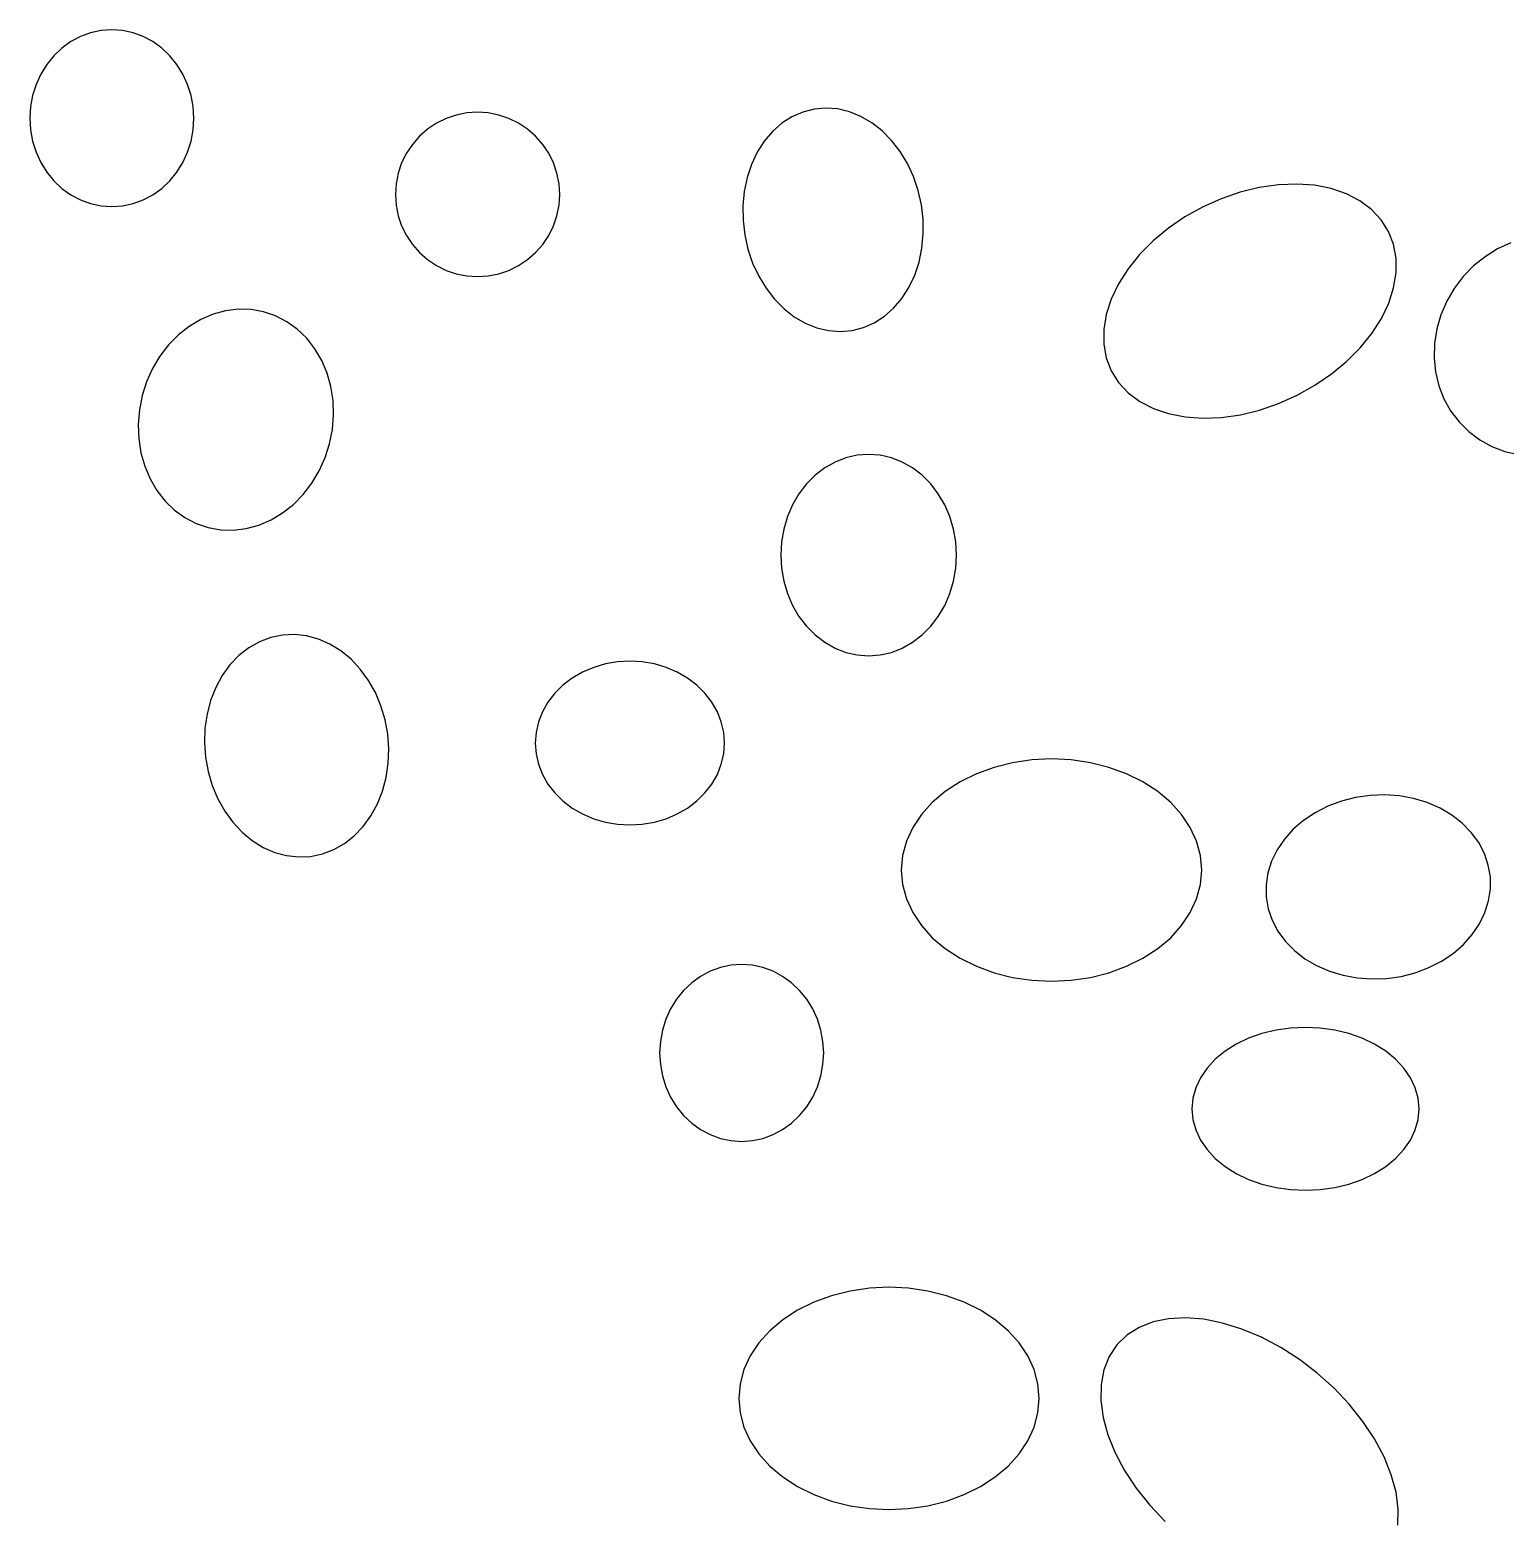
# Model space of a CAD drawing. Extents: x -1 to 217, y -22 to 302.
# Drawn here: x 125.22 to 134.44, y 44.23 to 53.54 of the extents above; entities that cross this region are included whole.
import ezdxf

# ---------------------------------------------------------------- set-up
doc = ezdxf.new("R2010")
doc.units = 0

msp = doc.modelspace()

# ---------------------------------------------------------------- linework, layer by layer
at = {"layer": 'ELLIPSES'}
for p, q in [((125.4737, 53.4692), (125.4179, 53.4291)), ((125.5338, 53.5012), (125.4737, 53.4692)), ((125.5973, 53.5244), (125.5338, 53.5012)), ((125.6631, 53.5385), (125.5973, 53.5244)), ((125.73, 53.5432), (125.6631, 53.5385)), ((125.7969, 53.5385), (125.73, 53.5432)), ((125.8627, 53.5244), (125.7969, 53.5385)), ((125.9262, 53.5012), (125.8627, 53.5244)), ((125.9863, 53.4692), (125.9262, 53.5012)), ((126.0421, 53.4291), (125.9863, 53.4692)), ((125.3675, 53.3814), (125.3233, 53.3271)), ((125.4179, 53.4291), (125.3675, 53.3814)), ((126.0925, 53.3814), (126.0421, 53.4291)), ((126.1367, 53.3271), (126.0925, 53.3814)), ((125.3233, 53.3271), (125.286, 53.267)), ((126.174, 53.267), (126.1367, 53.3271)), ((125.2564, 53.2022), (125.2348, 53.1337)), ((125.286, 53.267), (125.2564, 53.2022)), ((126.2036, 53.2022), (126.174, 53.267)), ((126.2252, 53.1337), (126.2036, 53.2022)), ((125.2348, 53.1337), (125.2217, 53.0629)), ((126.2383, 53.0629), (126.2252, 53.1337)), ((125.2217, 53.0629), (125.2173, 52.9907)), ((126.2427, 52.9907), (126.2383, 53.0629)), ((127.883, 53.0107), (127.8194, 52.9891)), ((127.9489, 53.0238), (127.883, 53.0107)), ((128.016, 53.0282), (127.9489, 53.0238)), ((128.0831, 53.0238), (128.016, 53.0282)), ((128.149, 53.0107), (128.0831, 53.0238)), ((128.2126, 52.9891), (128.149, 53.0107)), ((130.0491, 53.0294), (129.9813, 52.9996)), ((130.1202, 53.0477), (130.0491, 53.0294)), ((130.1933, 53.0541), (130.1202, 53.0477)), ((130.2671, 53.0485), (130.1933, 53.0541)), ((130.3405, 53.0311), (130.2671, 53.0485)), ((130.4121, 53.0022), (130.3405, 53.0311)), ((130.4808, 52.9622), (130.4121, 53.0022)), ((125.2173, 52.9907), (125.2217, 52.9186)), ((125.2217, 52.9186), (125.2348, 52.8478)), ((126.2252, 52.8478), (126.2383, 52.9186)), ((126.2383, 52.9186), (126.2427, 52.9907)), ((127.7033, 52.922), (127.6528, 52.8777)), ((127.7591, 52.9594), (127.7033, 52.922)), ((127.8194, 52.9891), (127.7591, 52.9594)), ((128.2729, 52.9594), (128.2126, 52.9891)), ((128.3287, 52.922), (128.2729, 52.9594)), ((128.3792, 52.8777), (128.3287, 52.922)), ((129.8599, 52.9077), (129.8084, 52.8472)), ((129.9178, 52.9588), (129.8599, 52.9077)), ((129.9813, 52.9996), (129.9178, 52.9588)), ((130.5453, 52.9118), (130.4808, 52.9622)), ((130.6046, 52.8519), (130.5453, 52.9118)), ((125.2348, 52.8478), (125.2564, 52.7793)), ((126.2036, 52.7793), (126.2252, 52.8478)), ((127.6085, 52.8272), (127.5711, 52.7714)), ((127.6528, 52.8777), (127.6085, 52.8272)), ((128.4235, 52.8272), (128.3792, 52.8777)), ((128.4609, 52.7714), (128.4235, 52.8272)), ((129.8084, 52.8472), (129.7643, 52.7782)), ((130.6576, 52.7835), (130.6046, 52.8519)), ((125.2564, 52.7793), (125.286, 52.7145)), ((126.174, 52.7145), (126.2036, 52.7793)), ((127.5711, 52.7714), (127.5414, 52.7111)), ((128.4906, 52.7111), (128.4609, 52.7714)), ((129.7643, 52.7782), (129.7283, 52.702)), ((130.7034, 52.7078), (130.6576, 52.7835)), ((125.286, 52.7145), (125.3233, 52.6544)), ((125.3233, 52.6544), (125.3675, 52.6001)), ((126.0925, 52.6001), (126.1367, 52.6544)), ((126.1367, 52.6544), (126.174, 52.7145)), ((127.5198, 52.6475), (127.5067, 52.5816)), ((127.5414, 52.7111), (127.5198, 52.6475)), ((128.5122, 52.6475), (128.4906, 52.7111)), ((128.5253, 52.5816), (128.5122, 52.6475)), ((129.7283, 52.702), (129.7011, 52.6199)), ((130.7413, 52.6261), (130.7034, 52.7078)), ((125.3675, 52.6001), (125.4179, 52.5524)), ((125.4179, 52.5524), (125.4737, 52.5123)), ((125.9863, 52.5123), (126.0421, 52.5524)), ((126.0421, 52.5524), (126.0925, 52.6001)), ((127.5067, 52.5816), (127.5023, 52.5145)), ((128.5297, 52.5145), (128.5253, 52.5816)), ((129.7011, 52.6199), (129.683, 52.5333)), ((130.7706, 52.5397), (130.7413, 52.6261)), ((130.7908, 52.4502), (130.7706, 52.5397)), ((132.9029, 52.5576), (132.7831, 52.5284)), ((133.0217, 52.5747), (132.9029, 52.5576)), ((133.1374, 52.5793), (133.0217, 52.5747)), ((133.2481, 52.5714), (133.1374, 52.5793)), ((133.3519, 52.5511), (133.2481, 52.5714)), ((133.447, 52.5188), (133.3519, 52.5511)), ((125.4737, 52.5123), (125.5338, 52.4803)), ((125.5338, 52.4803), (125.5973, 52.4571)), ((125.5973, 52.4571), (125.6631, 52.443)), ((125.6631, 52.443), (125.73, 52.4383)), ((125.73, 52.4383), (125.7969, 52.443)), ((125.7969, 52.443), (125.8627, 52.4571)), ((125.8627, 52.4571), (125.9262, 52.4803)), ((125.9262, 52.4803), (125.9863, 52.5123)), ((127.5023, 52.5145), (127.5067, 52.4474)), ((127.5067, 52.4474), (127.5198, 52.3815)), ((128.5122, 52.3815), (128.5253, 52.4474)), ((128.5253, 52.4474), (128.5297, 52.5145)), ((129.683, 52.5333), (129.6744, 52.4436)), ((129.6744, 52.4436), (129.6755, 52.3524)), ((130.8015, 52.3591), (130.7908, 52.4502)), ((132.6643, 52.4876), (132.5487, 52.4358)), ((132.7831, 52.5284), (132.6643, 52.4876)), ((133.5318, 52.475), (133.447, 52.5188)), ((133.6049, 52.4204), (133.5318, 52.475)), ((127.5198, 52.3815), (127.5414, 52.3179)), ((128.4906, 52.3179), (128.5122, 52.3815)), ((129.6755, 52.3524), (129.6862, 52.2613)), ((130.8026, 52.2679), (130.8015, 52.3591)), ((132.438, 52.3739), (132.3344, 52.3031)), ((132.5487, 52.4358), (132.438, 52.3739)), ((133.6649, 52.3561), (133.6049, 52.4204)), ((133.7108, 52.2831), (133.6649, 52.3561)), ((127.5414, 52.3179), (127.5711, 52.2576)), ((127.5711, 52.2576), (127.6085, 52.2018)), ((128.4235, 52.2018), (128.4609, 52.2576)), ((128.4609, 52.2576), (128.4906, 52.3179)), ((129.6862, 52.2613), (129.7064, 52.1718)), ((130.794, 52.1782), (130.8026, 52.2679)), ((132.3344, 52.3031), (132.2394, 52.2244)), ((133.742, 52.2026), (133.7108, 52.2831)), ((127.6085, 52.2018), (127.6528, 52.1513)), ((128.3792, 52.1513), (128.4235, 52.2018)), ((129.7064, 52.1718), (129.7357, 52.0854)), ((130.7759, 52.0916), (130.794, 52.1782)), ((132.2394, 52.2244), (132.1548, 52.1393)), ((133.7577, 52.1161), (133.742, 52.2026)), ((134.3927, 52.1741), (134.3142, 52.1254)), ((134.476, 52.2125), (134.3927, 52.1741)), ((127.6528, 52.1513), (127.7033, 52.107)), ((127.7033, 52.107), (127.7591, 52.0696)), ((127.7591, 52.0696), (127.8194, 52.0399)), ((128.2126, 52.0399), (128.2729, 52.0696)), ((128.2729, 52.0696), (128.3287, 52.107)), ((128.3287, 52.107), (128.3792, 52.1513)), ((129.7357, 52.0854), (129.7736, 52.0037)), ((130.7487, 52.0095), (130.7759, 52.0916)), ((132.1548, 52.1393), (132.082, 52.0493)), ((133.7579, 52.0249), (133.7577, 52.1161)), ((134.3142, 52.1254), (134.242, 52.0672)), ((127.8194, 52.0399), (127.883, 52.0183)), ((127.883, 52.0183), (127.9489, 52.0052)), ((127.9489, 52.0052), (128.016, 52.0008)), ((128.016, 52.0008), (128.0831, 52.0052)), ((128.0831, 52.0052), (128.149, 52.0183)), ((128.149, 52.0183), (128.2126, 52.0399)), ((129.7736, 52.0037), (129.8194, 51.928)), ((130.7127, 51.9333), (130.7487, 52.0095)), ((132.082, 52.0493), (132.0222, 51.9557)), ((133.7423, 51.9307), (133.7579, 52.0249)), ((134.1772, 52.0005), (134.1209, 51.9264)), ((134.242, 52.0672), (134.1772, 52.0005)), ((129.8194, 51.928), (129.8724, 51.8596)), ((130.6686, 51.8643), (130.7127, 51.9333)), ((132.0222, 51.9557), (131.9765, 51.8603)), ((133.7115, 51.8351), (133.7423, 51.9307)), ((134.1209, 51.9264), (134.0741, 51.8463)), ((126.5211, 51.7966), (126.4413, 51.7869)), ((126.6006, 51.7946), (126.5211, 51.7966)), ((126.6785, 51.7807), (126.6006, 51.7946)), ((129.8724, 51.8596), (129.9317, 51.7997)), ((129.9317, 51.7997), (129.9962, 51.7493)), ((130.5592, 51.7527), (130.6171, 51.8038)), ((130.6171, 51.8038), (130.6686, 51.8643)), ((131.9765, 51.8603), (131.9456, 51.7648)), ((133.6657, 51.7398), (133.7115, 51.8351)), ((134.0741, 51.8463), (134.0376, 51.7615)), ((126.2863, 51.7329), (126.2138, 51.6895)), ((126.3626, 51.7655), (126.2863, 51.7329)), ((126.4413, 51.7869), (126.3626, 51.7655)), ((126.7535, 51.7554), (126.6785, 51.7807)), ((126.8242, 51.7189), (126.7535, 51.7554)), ((126.8895, 51.672), (126.8242, 51.7189)), ((129.9962, 51.7493), (130.0649, 51.7093)), ((130.0649, 51.7093), (130.1365, 51.6804)), ((130.4279, 51.6821), (130.4957, 51.7119)), ((130.4957, 51.7119), (130.5592, 51.7527)), ((131.9456, 51.7648), (131.9301, 51.6706)), ((133.606, 51.6462), (133.6657, 51.7398)), ((134.0376, 51.7615), (134.0121, 51.6734)), ((126.1463, 51.6362), (126.085, 51.5738)), ((126.2138, 51.6895), (126.1463, 51.6362)), ((126.9482, 51.6154), (126.8895, 51.672)), ((126.9993, 51.55), (126.9482, 51.6154)), ((130.1365, 51.6804), (130.2099, 51.663)), ((130.2099, 51.663), (130.2837, 51.6574)), ((130.2837, 51.6574), (130.3568, 51.6638)), ((130.3568, 51.6638), (130.4279, 51.6821)), ((131.9301, 51.6706), (131.9302, 51.5794)), ((133.5331, 51.5562), (133.606, 51.6462)), ((134.0121, 51.6734), (133.9979, 51.5835)), ((126.085, 51.5738), (126.0308, 51.5034)), ((127.042, 51.4771), (126.9993, 51.55)), ((131.9302, 51.5794), (131.946, 51.4929)), ((133.4485, 51.4711), (133.5331, 51.5562)), ((133.9979, 51.5835), (133.9953, 51.4935)), ((125.9848, 51.4263), (125.9477, 51.3436)), ((126.0308, 51.5034), (125.9848, 51.4263)), ((127.0755, 51.3979), (127.042, 51.4771)), ((131.946, 51.4929), (131.9771, 51.4124)), ((133.3536, 51.3924), (133.4485, 51.4711)), ((133.9953, 51.4935), (134.0043, 51.4047)), ((125.9477, 51.3436), (125.9201, 51.2569)), ((127.0993, 51.3137), (127.0755, 51.3979)), ((131.9771, 51.4124), (132.0231, 51.3394)), ((132.0231, 51.3394), (132.0831, 51.2751)), ((133.2499, 51.3216), (133.3536, 51.3924)), ((134.0043, 51.4047), (134.0249, 51.3189)), ((125.9201, 51.2569), (125.9026, 51.1677)), ((127.1129, 51.2259), (127.0993, 51.3137)), ((132.0831, 51.2751), (132.1561, 51.2205)), ((133.0236, 51.2079), (133.1393, 51.2597)), ((133.1393, 51.2597), (133.2499, 51.3216)), ((134.0249, 51.3189), (134.0566, 51.2373)), ((134.0566, 51.2373), (134.0989, 51.1614)), ((125.9026, 51.1677), (125.8953, 51.0774)), ((127.1161, 51.1361), (127.1129, 51.2259)), ((132.1561, 51.2205), (132.2409, 51.1767)), ((132.2409, 51.1767), (132.336, 51.1444)), ((132.336, 51.1444), (132.4398, 51.1241)), ((132.6663, 51.1208), (132.7851, 51.1379)), ((132.7851, 51.1379), (132.9049, 51.1671)), ((132.9049, 51.1671), (133.0236, 51.2079)), ((134.0989, 51.1614), (134.1511, 51.0926)), ((125.8953, 51.0774), (125.8985, 50.9876)), ((127.0913, 50.9566), (127.1088, 51.0459)), ((127.1088, 51.0459), (127.1161, 51.1361)), ((132.4398, 51.1241), (132.5505, 51.1162)), ((132.5505, 51.1162), (132.6663, 51.1208)), ((134.1511, 51.0926), (134.2122, 51.0319)), ((125.8985, 50.9876), (125.9121, 50.8998)), ((127.0637, 50.8699), (127.0913, 50.9566)), ((134.2122, 51.0319), (134.2813, 50.9805)), ((134.2813, 50.9805), (134.3572, 50.9392)), ((125.9121, 50.8998), (125.9359, 50.8156)), ((127.0266, 50.7873), (127.0637, 50.8699)), ((130.3186, 50.8681), (130.2506, 50.8416)), ((130.3891, 50.8841), (130.3186, 50.8681)), ((130.4607, 50.8895), (130.3891, 50.8841)), ((130.5324, 50.8841), (130.4607, 50.8895)), ((130.6029, 50.8681), (130.5324, 50.8841)), ((130.6709, 50.8416), (130.6029, 50.8681)), ((134.3572, 50.9392), (134.4385, 50.9087)), ((134.4385, 50.9087), (134.5239, 50.8895)), ((125.9359, 50.8156), (125.9694, 50.7364)), ((126.9806, 50.7101), (127.0266, 50.7873)), ((130.1862, 50.8052), (130.1265, 50.7595)), ((130.2506, 50.8416), (130.1862, 50.8052)), ((130.7353, 50.8052), (130.6709, 50.8416)), ((130.795, 50.7595), (130.7353, 50.8052)), ((125.9694, 50.7364), (126.0121, 50.6635)), ((126.9264, 50.6397), (126.9806, 50.7101)), ((130.0725, 50.7052), (130.0251, 50.6433)), ((130.1265, 50.7595), (130.0725, 50.7052)), ((130.849, 50.7052), (130.795, 50.7595)), ((130.8964, 50.6433), (130.849, 50.7052)), ((126.0121, 50.6635), (126.0632, 50.5982)), ((126.0632, 50.5982), (126.1219, 50.5416)), ((126.8651, 50.5773), (126.9264, 50.6397)), ((130.0251, 50.6433), (129.9852, 50.5749)), ((130.9363, 50.5749), (130.8964, 50.6433)), ((126.1219, 50.5416), (126.1872, 50.4946)), ((126.1872, 50.4946), (126.2579, 50.4582)), ((126.7251, 50.4807), (126.7976, 50.524)), ((126.7976, 50.524), (126.8651, 50.5773)), ((129.9534, 50.5011), (129.9303, 50.4231)), ((129.9852, 50.5749), (129.9534, 50.5011)), ((130.9681, 50.5011), (130.9363, 50.5749)), ((130.9912, 50.4231), (130.9681, 50.5011)), ((126.2579, 50.4582), (126.3329, 50.4328)), ((126.3329, 50.4328), (126.4108, 50.419)), ((126.4108, 50.419), (126.4903, 50.4169)), ((126.4903, 50.4169), (126.5701, 50.4266)), ((126.5701, 50.4266), (126.6488, 50.448)), ((126.6488, 50.448), (126.7251, 50.4807)), ((129.9303, 50.4231), (129.9163, 50.3424)), ((131.0052, 50.3424), (130.9912, 50.4231)), ((129.9163, 50.3424), (129.9116, 50.2602)), ((131.0099, 50.2602), (131.0052, 50.3424)), ((129.9116, 50.2602), (129.9163, 50.1781)), ((131.0052, 50.1781), (131.0099, 50.2602)), ((129.9163, 50.1781), (129.9303, 50.0974)), ((130.9912, 50.0974), (131.0052, 50.1781)), ((129.9303, 50.0974), (129.9534, 50.0194)), ((130.9681, 50.0194), (130.9912, 50.0974)), ((129.9534, 50.0194), (129.9852, 49.9456)), ((129.9852, 49.9456), (130.0251, 49.8772)), ((130.8964, 49.8772), (130.9363, 49.9456)), ((130.9363, 49.9456), (130.9681, 50.0194)), ((130.0251, 49.8772), (130.0725, 49.8153)), ((130.849, 49.8153), (130.8964, 49.8772)), ((126.7235, 49.7455), (126.6526, 49.7185)), ((126.7971, 49.7608), (126.7235, 49.7455)), ((126.8722, 49.7643), (126.7971, 49.7608)), ((126.9476, 49.7559), (126.8722, 49.7643)), ((127.0218, 49.7358), (126.9476, 49.7559)), ((130.0725, 49.8153), (130.1265, 49.761)), ((130.1265, 49.761), (130.1862, 49.7153)), ((130.7353, 49.7153), (130.795, 49.761)), ((130.795, 49.761), (130.849, 49.8153)), ((126.5858, 49.6805), (126.524, 49.632)), ((126.6526, 49.7185), (126.5858, 49.6805)), ((127.0937, 49.7043), (127.0218, 49.7358)), ((127.1621, 49.6619), (127.0937, 49.7043)), ((127.2257, 49.6093), (127.1621, 49.6619)), ((130.1862, 49.7153), (130.2506, 49.6789)), ((130.2506, 49.6789), (130.3186, 49.6524)), ((130.3186, 49.6524), (130.3891, 49.6364)), ((130.5324, 49.6364), (130.6029, 49.6524)), ((130.6029, 49.6524), (130.6709, 49.6789)), ((130.6709, 49.6789), (130.7353, 49.7153)), ((126.4684, 49.5738), (126.42, 49.5071)), ((126.524, 49.632), (126.4684, 49.5738)), ((127.2834, 49.5475), (127.2257, 49.6093)), ((128.7421, 49.5583), (128.6727, 49.5286)), ((128.8154, 49.5798), (128.7421, 49.5583)), ((128.8913, 49.5928), (128.8154, 49.5798)), ((128.9685, 49.5972), (128.8913, 49.5928)), ((129.0457, 49.5928), (128.9685, 49.5972)), ((129.1216, 49.5798), (129.0457, 49.5928)), ((129.1949, 49.5583), (129.1216, 49.5798)), ((129.2643, 49.5286), (129.1949, 49.5583)), ((130.3891, 49.6364), (130.4607, 49.631)), ((130.4607, 49.631), (130.5324, 49.6364)), ((126.42, 49.5071), (126.3795, 49.4328)), ((127.3344, 49.4775), (127.2834, 49.5475)), ((127.3777, 49.4005), (127.3344, 49.4775)), ((128.6084, 49.4915), (128.5502, 49.4473)), ((128.6727, 49.5286), (128.6084, 49.4915)), ((129.3286, 49.4915), (129.2643, 49.5286)), ((129.3868, 49.4473), (129.3286, 49.4915)), ((126.3795, 49.4328), (126.3476, 49.3523)), ((127.4125, 49.3179), (127.3777, 49.4005)), ((128.4992, 49.397), (128.4562, 49.3414)), ((128.5502, 49.4473), (128.4992, 49.397)), ((129.4378, 49.397), (129.3868, 49.4473)), ((129.4808, 49.3414), (129.4378, 49.397)), ((126.3476, 49.3523), (126.325, 49.2669)), ((127.4383, 49.231), (127.4125, 49.3179)), ((128.422, 49.2813), (128.3971, 49.2179)), ((128.4562, 49.3414), (128.422, 49.2813)), ((129.515, 49.2813), (129.4808, 49.3414)), ((129.5399, 49.2179), (129.515, 49.2813)), ((126.325, 49.2669), (126.3119, 49.1782)), ((127.4546, 49.1413), (127.4383, 49.231)), ((128.3971, 49.2179), (128.382, 49.1523)), ((129.555, 49.1523), (129.5399, 49.2179)), ((126.3119, 49.1782), (126.3086, 49.0876)), ((127.4612, 49.0504), (127.4546, 49.1413)), ((128.382, 49.1523), (128.377, 49.0855)), ((129.56, 49.0855), (129.555, 49.1523)), ((126.3086, 49.0876), (126.3152, 48.9967)), ((126.3152, 48.9967), (126.3315, 48.907)), ((127.4579, 48.9598), (127.4612, 49.0504)), ((128.377, 49.0855), (128.382, 49.0187)), ((128.382, 49.0187), (128.3971, 48.9531)), ((129.5399, 48.9531), (129.555, 49.0187)), ((129.555, 49.0187), (129.56, 49.0855)), ((126.3315, 48.907), (126.3573, 48.8201)), ((127.4448, 48.871), (127.4579, 48.9598)), ((128.3971, 48.9531), (128.422, 48.8897)), ((129.515, 48.8897), (129.5399, 48.9531)), ((131.2444, 48.9334), (131.1342, 48.8932)), ((131.3607, 48.9626), (131.2444, 48.9334)), ((131.4812, 48.9803), (131.3607, 48.9626)), ((131.6037, 48.9862), (131.4812, 48.9803)), ((131.7263, 48.9803), (131.6037, 48.9862)), ((131.8468, 48.9626), (131.7263, 48.9803)), ((131.9631, 48.9334), (131.8468, 48.9626)), ((132.0733, 48.8932), (131.9631, 48.9334)), ((126.3573, 48.8201), (126.3921, 48.7374)), ((127.4222, 48.7857), (127.4448, 48.871)), ((128.422, 48.8897), (128.4562, 48.8296)), ((128.4562, 48.8296), (128.4992, 48.774)), ((129.4378, 48.774), (129.4808, 48.8296)), ((129.4808, 48.8296), (129.515, 48.8897)), ((131.0321, 48.8427), (130.9397, 48.7828)), ((131.1342, 48.8932), (131.0321, 48.8427)), ((132.1754, 48.8427), (132.0733, 48.8932)), ((132.2678, 48.7828), (132.1754, 48.8427)), ((126.3921, 48.7374), (126.4354, 48.6605)), ((127.3903, 48.7052), (127.4222, 48.7857)), ((128.4992, 48.774), (128.5502, 48.7237)), ((128.5502, 48.7237), (128.6084, 48.6795)), ((129.3286, 48.6795), (129.3868, 48.7237)), ((129.3868, 48.7237), (129.4378, 48.774)), ((130.9397, 48.7828), (130.8587, 48.7145)), ((132.3488, 48.7145), (132.2678, 48.7828)), ((133.4158, 48.7226), (133.3313, 48.6908)), ((133.5044, 48.7453), (133.4158, 48.7226)), ((133.5953, 48.7584), (133.5044, 48.7453)), ((133.6872, 48.7617), (133.5953, 48.7584)), ((133.7783, 48.7552), (133.6872, 48.7617)), ((133.8672, 48.7389), (133.7783, 48.7552)), ((133.9524, 48.7132), (133.8672, 48.7389)), ((126.4354, 48.6605), (126.4863, 48.5905)), ((127.3014, 48.5641), (127.3498, 48.6309)), ((127.3498, 48.6309), (127.3903, 48.7052)), ((128.6084, 48.6795), (128.6727, 48.6424)), ((128.6727, 48.6424), (128.7421, 48.6127)), ((129.1949, 48.6127), (129.2643, 48.6424)), ((129.2643, 48.6424), (129.3286, 48.6795)), ((130.7905, 48.639), (130.7362, 48.5575)), ((130.8587, 48.7145), (130.7905, 48.639)), ((132.417, 48.639), (132.3488, 48.7145)), ((132.4713, 48.5575), (132.417, 48.639)), ((133.2521, 48.6504), (133.1796, 48.602)), ((133.3313, 48.6908), (133.2521, 48.6504)), ((134.0323, 48.6785), (133.9524, 48.7132)), ((134.1055, 48.6353), (134.0323, 48.6785)), ((134.171, 48.5845), (134.1055, 48.6353)), ((126.4863, 48.5905), (126.5441, 48.5287)), ((127.2458, 48.506), (127.3014, 48.5641)), ((128.7421, 48.6127), (128.8154, 48.5912)), ((128.8154, 48.5912), (128.8913, 48.5782)), ((128.8913, 48.5782), (128.9685, 48.5738)), ((128.9685, 48.5738), (129.0457, 48.5782)), ((129.0457, 48.5782), (129.1216, 48.5912)), ((129.1216, 48.5912), (129.1949, 48.6127)), ((130.7362, 48.5575), (130.6967, 48.4715)), ((132.5108, 48.4715), (132.4713, 48.5575)), ((133.1152, 48.5465), (133.0598, 48.4848)), ((133.1796, 48.602), (133.1152, 48.5465)), ((134.2275, 48.5269), (134.171, 48.5845)), ((126.5441, 48.5287), (126.6077, 48.4761)), ((126.6077, 48.4761), (126.6761, 48.4337)), ((127.1171, 48.4194), (127.184, 48.4575)), ((127.184, 48.4575), (127.2458, 48.506)), ((130.6967, 48.4715), (130.6727, 48.3824)), ((132.5348, 48.3824), (132.5108, 48.4715)), ((133.0598, 48.4848), (133.0145, 48.418)), ((134.274, 48.4634), (134.2275, 48.5269)), ((134.3098, 48.3952), (134.274, 48.4634)), ((126.6761, 48.4337), (126.748, 48.4022)), ((126.748, 48.4022), (126.8222, 48.382)), ((126.8222, 48.382), (126.8976, 48.3736)), ((126.8976, 48.3736), (126.9727, 48.3772)), ((126.9727, 48.3772), (127.0463, 48.3925)), ((127.0463, 48.3925), (127.1171, 48.4194)), ((130.6727, 48.3824), (130.6647, 48.2918)), ((132.5428, 48.2918), (132.5348, 48.3824)), ((132.98, 48.3473), (132.957, 48.2738)), ((133.0145, 48.418), (132.98, 48.3473)), ((134.3343, 48.3234), (134.3098, 48.3952)), ((130.6647, 48.2918), (130.6727, 48.2011)), ((132.5348, 48.2011), (132.5428, 48.2918)), ((132.957, 48.2738), (132.9457, 48.1988)), ((134.347, 48.2493), (134.3343, 48.3234)), ((130.6727, 48.2011), (130.6967, 48.112)), ((132.5108, 48.112), (132.5348, 48.2011)), ((132.9457, 48.1988), (132.9464, 48.1236)), ((134.3364, 48.0992), (134.3477, 48.1741)), ((134.3477, 48.1741), (134.347, 48.2493)), ((130.6967, 48.112), (130.7362, 48.026)), ((132.4713, 48.026), (132.5108, 48.112)), ((132.9464, 48.1236), (132.9591, 48.0495)), ((134.3133, 48.0257), (134.3364, 48.0992)), ((130.7362, 48.026), (130.7905, 47.9445)), ((132.417, 47.9445), (132.4713, 48.026)), ((132.9591, 48.0495), (132.9835, 47.9777)), ((132.9835, 47.9777), (133.0193, 47.9095)), ((134.2788, 47.9549), (134.3133, 48.0257)), ((130.7905, 47.9445), (130.8587, 47.869)), ((132.3488, 47.869), (132.417, 47.9445)), ((133.0193, 47.9095), (133.0659, 47.8461)), ((134.1781, 47.8265), (134.2335, 47.8882)), ((134.2335, 47.8882), (134.2788, 47.9549)), ((130.8587, 47.869), (130.9397, 47.8007)), ((130.9397, 47.8007), (131.0321, 47.7408)), ((132.1754, 47.7408), (132.2678, 47.8007)), ((132.2678, 47.8007), (132.3488, 47.869)), ((133.0659, 47.8461), (133.1223, 47.7885)), ((133.1223, 47.7885), (133.1878, 47.7376)), ((134.1137, 47.771), (134.1781, 47.8265)), ((129.6001, 47.6965), (129.5343, 47.6824)), ((129.667, 47.7012), (129.6001, 47.6965)), ((129.7339, 47.6965), (129.667, 47.7012)), ((129.7997, 47.6824), (129.7339, 47.6965)), ((131.0321, 47.7408), (131.1342, 47.6903)), ((132.0733, 47.6903), (132.1754, 47.7408)), ((133.1878, 47.7376), (133.2611, 47.6945)), ((133.2611, 47.6945), (133.341, 47.6598)), ((133.9621, 47.6821), (134.0413, 47.7226)), ((134.0413, 47.7226), (134.1137, 47.771)), ((129.4107, 47.6272), (129.3549, 47.5871)), ((129.4708, 47.6592), (129.4107, 47.6272)), ((129.5343, 47.6824), (129.4708, 47.6592)), ((129.8632, 47.6592), (129.7997, 47.6824)), ((129.9233, 47.6272), (129.8632, 47.6592)), ((129.9791, 47.5871), (129.9233, 47.6272)), ((131.1342, 47.6903), (131.2444, 47.6501)), ((131.2444, 47.6501), (131.3607, 47.6209)), ((131.3607, 47.6209), (131.4812, 47.6032)), ((131.4812, 47.6032), (131.6037, 47.5973)), ((131.6037, 47.5973), (131.7263, 47.6032)), ((131.7263, 47.6032), (131.8468, 47.6209)), ((131.8468, 47.6209), (131.9631, 47.6501)), ((131.9631, 47.6501), (132.0733, 47.6903)), ((133.341, 47.6598), (133.4261, 47.634)), ((133.4261, 47.634), (133.515, 47.6178)), ((133.515, 47.6178), (133.6061, 47.6112)), ((133.6061, 47.6112), (133.698, 47.6146)), ((133.698, 47.6146), (133.789, 47.6276)), ((133.789, 47.6276), (133.8775, 47.6503)), ((133.8775, 47.6503), (133.9621, 47.6821)), ((129.3045, 47.5394), (129.2603, 47.4851)), ((129.3549, 47.5871), (129.3045, 47.5394)), ((130.0295, 47.5394), (129.9791, 47.5871)), ((130.0737, 47.4851), (130.0295, 47.5394)), ((129.223, 47.425), (129.1934, 47.3602)), ((129.2603, 47.4851), (129.223, 47.425)), ((130.111, 47.425), (130.0737, 47.4851)), ((130.1406, 47.3602), (130.111, 47.425)), ((129.1934, 47.3602), (129.1718, 47.2917)), ((130.1622, 47.2917), (130.1406, 47.3602)), ((129.1718, 47.2917), (129.1587, 47.2209)), ((130.1753, 47.2209), (130.1622, 47.2917)), ((132.8361, 47.2404), (132.7588, 47.2034)), ((132.9194, 47.2699), (132.8361, 47.2404)), ((133.0074, 47.2913), (132.9194, 47.2699)), ((133.0985, 47.3043), (133.0074, 47.2913)), ((133.1912, 47.3086), (133.0985, 47.3043)), ((133.284, 47.3043), (133.1912, 47.3086)), ((133.3751, 47.2913), (133.284, 47.3043)), ((133.4631, 47.2699), (133.3751, 47.2913)), ((133.5464, 47.2404), (133.4631, 47.2699)), ((133.6237, 47.2034), (133.5464, 47.2404)), ((129.1587, 47.2209), (129.1543, 47.1487)), ((129.1543, 47.1487), (129.1587, 47.0766)), ((130.1797, 47.1487), (130.1753, 47.2209)), ((130.1753, 47.0766), (130.1797, 47.1487)), ((132.689, 47.1595), (132.6277, 47.1094)), ((132.7588, 47.2034), (132.689, 47.1595)), ((133.6935, 47.1595), (133.6237, 47.2034)), ((133.7548, 47.1094), (133.6935, 47.1595)), ((129.1587, 47.0766), (129.1718, 47.0058)), ((130.1622, 47.0058), (130.1753, 47.0766)), ((132.5761, 47.0541), (132.535, 46.9943)), ((132.6277, 47.1094), (132.5761, 47.0541)), ((133.8064, 47.0541), (133.7548, 47.1094)), ((133.8475, 46.9943), (133.8064, 47.0541)), ((129.1718, 47.0058), (129.1934, 46.9373)), ((130.1406, 46.9373), (130.1622, 47.0058)), ((132.535, 46.9943), (132.5051, 46.9313)), ((133.8774, 46.9313), (133.8475, 46.9943)), ((129.1934, 46.9373), (129.223, 46.8725)), ((129.223, 46.8725), (129.2603, 46.8124)), ((130.0737, 46.8124), (130.111, 46.8725)), ((130.111, 46.8725), (130.1406, 46.9373)), ((132.487, 46.866), (132.4809, 46.7995)), ((132.5051, 46.9313), (132.487, 46.866)), ((133.8955, 46.866), (133.8774, 46.9313)), ((133.9016, 46.7995), (133.8955, 46.866)), ((129.2603, 46.8124), (129.3045, 46.7581)), ((130.0295, 46.7581), (130.0737, 46.8124)), ((132.4809, 46.7995), (132.487, 46.733)), ((133.8955, 46.733), (133.9016, 46.7995)), ((129.3045, 46.7581), (129.3549, 46.7104)), ((129.3549, 46.7104), (129.4107, 46.6703)), ((129.4107, 46.6703), (129.4708, 46.6383)), ((129.8632, 46.6383), (129.9233, 46.6703)), ((129.9233, 46.6703), (129.9791, 46.7104)), ((129.9791, 46.7104), (130.0295, 46.7581)), ((132.487, 46.733), (132.5051, 46.6677)), ((132.5051, 46.6677), (132.535, 46.6047)), ((133.8475, 46.6047), (133.8774, 46.6677)), ((133.8774, 46.6677), (133.8955, 46.733)), ((129.4708, 46.6383), (129.5343, 46.6151)), ((129.5343, 46.6151), (129.6001, 46.601)), ((129.6001, 46.601), (129.667, 46.5963)), ((129.667, 46.5963), (129.7339, 46.601)), ((129.7339, 46.601), (129.7997, 46.6151)), ((129.7997, 46.6151), (129.8632, 46.6383)), ((132.535, 46.6047), (132.5761, 46.5449)), ((133.8064, 46.5449), (133.8475, 46.6047)), ((132.5761, 46.5449), (132.6277, 46.4896)), ((132.6277, 46.4896), (132.689, 46.4395)), ((133.6935, 46.4395), (133.7548, 46.4896)), ((133.7548, 46.4896), (133.8064, 46.5449)), ((132.689, 46.4395), (132.7588, 46.3956)), ((132.7588, 46.3956), (132.8361, 46.3586)), ((133.5464, 46.3586), (133.6237, 46.3956)), ((133.6237, 46.3956), (133.6935, 46.4395)), ((132.8361, 46.3586), (132.9194, 46.3291)), ((132.9194, 46.3291), (133.0074, 46.3077)), ((133.0074, 46.3077), (133.0985, 46.2947)), ((133.0985, 46.2947), (133.1912, 46.2904)), ((133.1912, 46.2904), (133.284, 46.2947)), ((133.284, 46.2947), (133.3751, 46.3077)), ((133.3751, 46.3077), (133.4631, 46.3291)), ((133.4631, 46.3291), (133.5464, 46.3586)), ((130.3447, 45.6606), (130.2284, 45.6314)), ((130.4652, 45.6783), (130.3447, 45.6606)), ((130.5877, 45.6842), (130.4652, 45.6783)), ((130.7103, 45.6783), (130.5877, 45.6842)), ((130.8308, 45.6606), (130.7103, 45.6783)), ((130.9471, 45.6314), (130.8308, 45.6606)), ((130.1182, 45.5912), (130.0161, 45.5407)), ((130.2284, 45.6314), (130.1182, 45.5912)), ((131.0573, 45.5912), (130.9471, 45.6314)), ((131.1594, 45.5407), (131.0573, 45.5912)), ((129.9237, 45.4808), (129.8427, 45.4125)), ((130.0161, 45.5407), (129.9237, 45.4808)), ((131.2518, 45.4808), (131.1594, 45.5407)), ((131.3328, 45.4125), (131.2518, 45.4808)), ((132.2383, 45.4673), (132.151, 45.4329)), ((132.3359, 45.4875), (132.2383, 45.4673)), ((132.4422, 45.4931), (132.3359, 45.4875)), ((132.5553, 45.4841), (132.4422, 45.4931)), ((132.6733, 45.4606), (132.5553, 45.4841)), ((132.7942, 45.423), (132.6733, 45.4606)), ((129.8427, 45.4125), (129.7745, 45.337)), ((131.401, 45.337), (131.3328, 45.4125)), ((132.0755, 45.3849), (132.0132, 45.324)), ((132.151, 45.4329), (132.0755, 45.3849)), ((132.9159, 45.372), (132.7942, 45.423)), ((133.0364, 45.3084), (132.9159, 45.372)), ((129.7745, 45.337), (129.7202, 45.2555)), ((131.4553, 45.2555), (131.401, 45.337)), ((132.0132, 45.324), (131.965, 45.2515)), ((133.1535, 45.2333), (133.0364, 45.3084)), ((129.7202, 45.2555), (129.6807, 45.1695)), ((131.4948, 45.1695), (131.4553, 45.2555)), ((131.965, 45.2515), (131.9318, 45.1684)), ((133.2653, 45.1481), (133.1535, 45.2333)), ((129.6807, 45.1695), (129.6567, 45.0804)), ((131.5188, 45.0804), (131.4948, 45.1695)), ((131.9318, 45.1684), (131.9142, 45.0763)), ((133.3699, 45.054), (133.2653, 45.1481)), ((129.6567, 45.0804), (129.6487, 44.9898)), ((129.6487, 44.9898), (129.6567, 44.8991)), ((131.5268, 44.9898), (131.5188, 45.0804)), ((131.5188, 44.8991), (131.5268, 44.9898)), ((131.9142, 45.0763), (131.9125, 44.9766)), ((133.4654, 44.9529), (133.3699, 45.054)), ((129.6567, 44.8991), (129.6807, 44.81)), ((131.4948, 44.81), (131.5188, 44.8991)), ((131.9125, 44.9766), (131.9267, 44.8711)), ((133.5502, 44.8463), (133.4654, 44.9529)), ((129.6807, 44.81), (129.7202, 44.724)), ((131.4553, 44.724), (131.4948, 44.81)), ((131.9267, 44.8711), (131.9565, 44.7616)), ((133.623, 44.7362), (133.5502, 44.8463)), ((129.7202, 44.724), (129.7745, 44.6425)), ((131.401, 44.6425), (131.4553, 44.724)), ((131.9565, 44.7616), (132.0015, 44.65)), ((133.6823, 44.6244), (133.623, 44.7362)), ((129.7745, 44.6425), (129.8427, 44.567)), ((131.3328, 44.567), (131.401, 44.6425)), ((132.0015, 44.65), (132.0609, 44.5382)), ((133.7273, 44.5128), (133.6823, 44.6244)), ((129.8427, 44.567), (129.9237, 44.4987)), ((131.2518, 44.4987), (131.3328, 44.567)), ((132.0609, 44.5382), (132.1336, 44.4281)), ((129.9237, 44.4987), (130.0161, 44.4388)), ((130.0161, 44.4388), (130.1182, 44.3883)), ((131.0573, 44.3883), (131.1594, 44.4388)), ((131.1594, 44.4388), (131.2518, 44.4987)), ((133.7572, 44.4033), (133.7273, 44.5128)), ((130.1182, 44.3883), (130.2284, 44.3481)), ((130.2284, 44.3481), (130.3447, 44.3189)), ((130.8308, 44.3189), (130.9471, 44.3481)), ((130.9471, 44.3481), (131.0573, 44.3883)), ((132.1336, 44.4281), (132.2185, 44.3215)), ((133.7713, 44.2978), (133.7572, 44.4033)), ((130.3447, 44.3189), (130.4652, 44.3012)), ((130.4652, 44.3012), (130.5877, 44.2953)), ((130.5877, 44.2953), (130.7103, 44.3012)), ((130.7103, 44.3012), (130.8308, 44.3189)), ((132.2185, 44.3215), (132.314, 44.2204)), ((133.7696, 44.1981), (133.7713, 44.2978))]:
    msp.add_line(p, q, dxfattribs=at)

doc.saveas('drawing.dxf')
